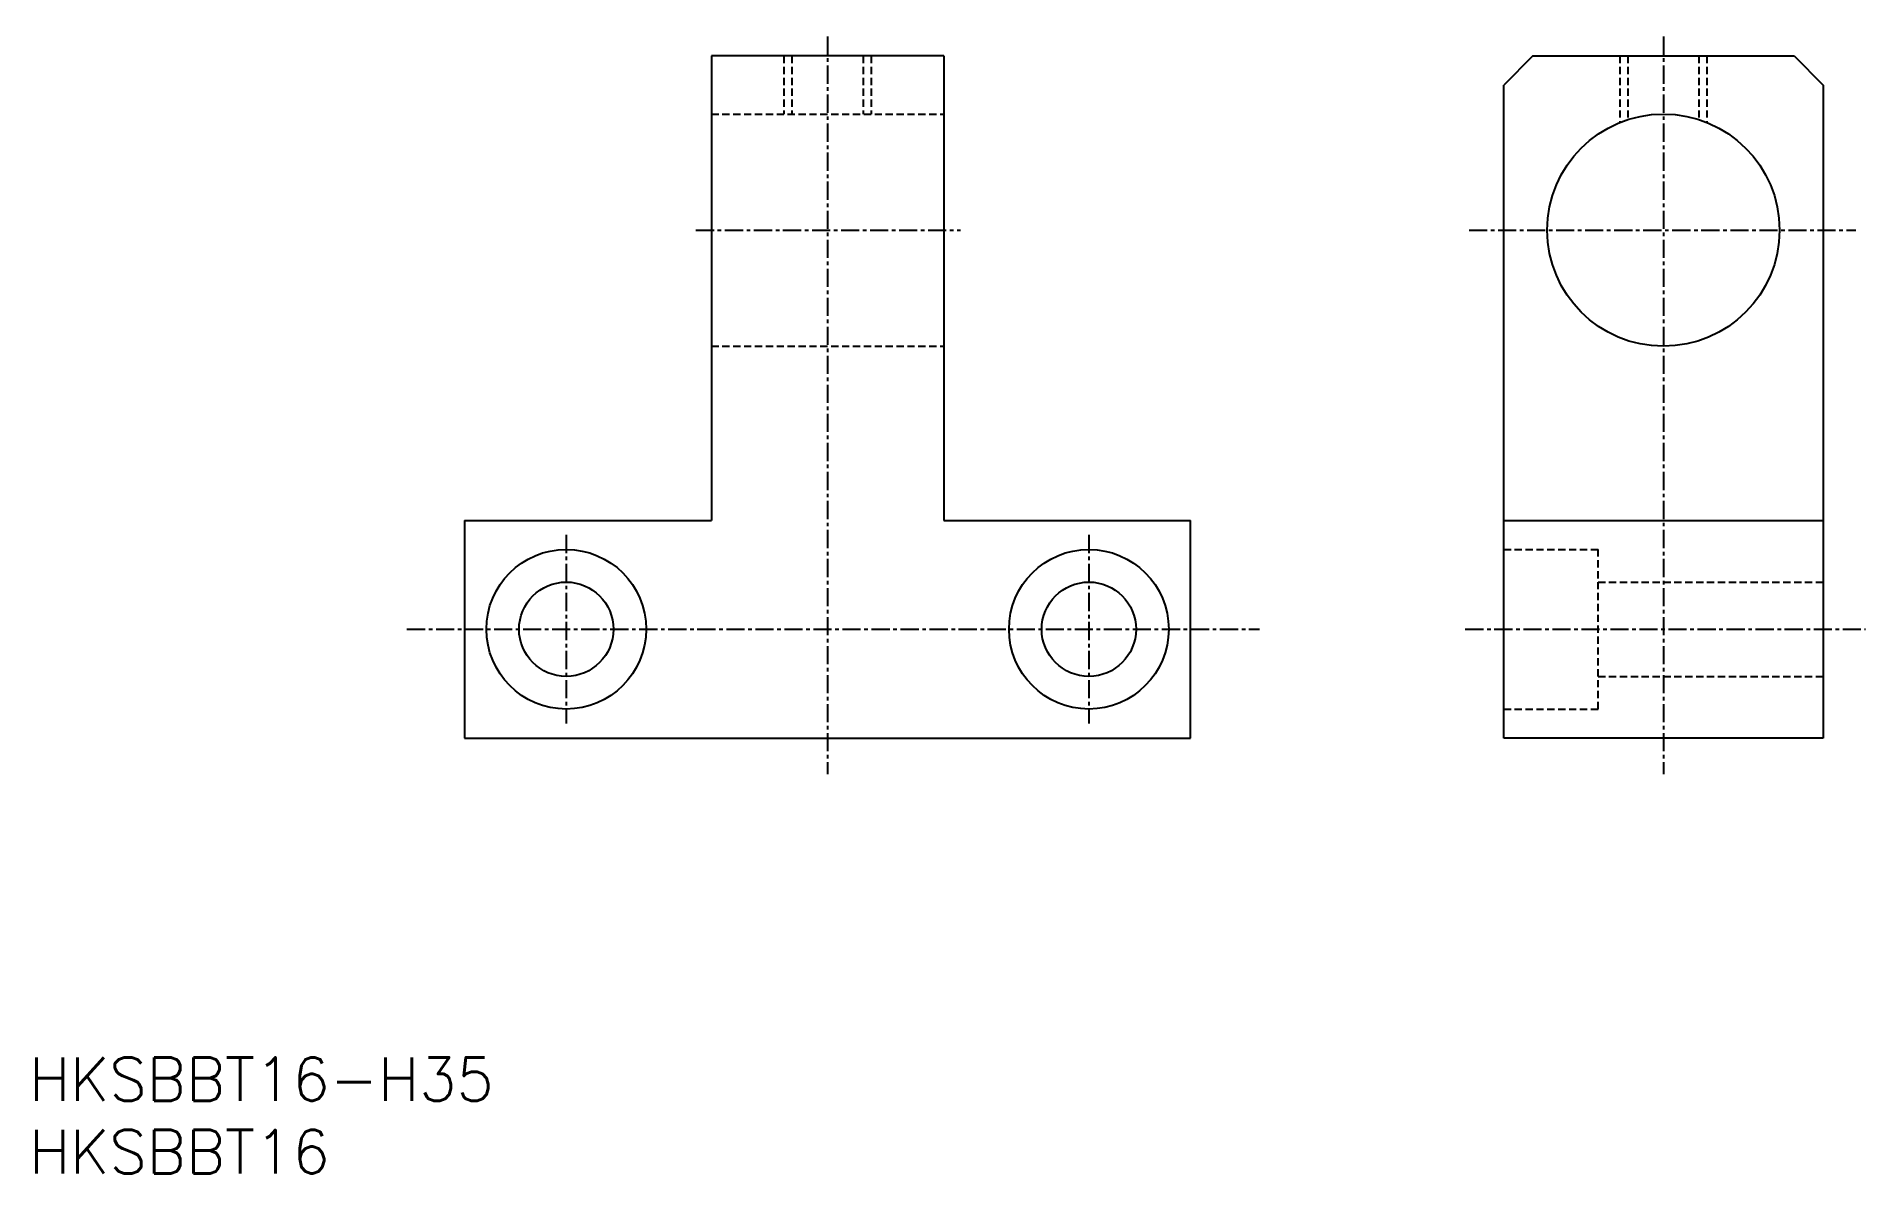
# Model space of a CAD drawing. Extents: x 1 to 126, y 0 to 78.
import ezdxf

# ---------------------------------------------------------------- set-up
doc = ezdxf.new("R2010")
doc.units = 0
doc.linetypes.add('CENTER', pattern=[2, 1.25, -0.25, 0.25, -0.25])
doc.linetypes.add('DASHED', pattern=[0.75, 0.5, -0.25])
doc.layers.get('0').update_dxf_attribs({"linetype": 'CONTINUOUS'})
doc.layers.add('CENTER', color=1, linetype='CENTER')
doc.styles.get("Standard").update_dxf_attribs({"font": 'txt.shx'})

# ---------------------------------------------------------------- blocks, each defined once
blk = doc.blocks.new('*U14')
at = {"color": 7, "linetype": 'CONTINUOUS'}
blk.add_text('HKSBBT16', height=3, dxfattribs=at).set_placement((0, 0))
blk = doc.blocks.new('*U15')
at = {"color": 7, "linetype": 'CONTINUOUS'}
blk.add_text('HKSBBT16-H35', height=3, dxfattribs=at).set_placement((0, 5))

msp = doc.modelspace()

# ---------------------------------------------------------------- linework, layer by layer
at = {"color": 7, "linetype": 'CONTINUOUS'}
for p, q in [((63, 77), (47, 77)), ((47, 77), (47, 45)), ((63, 77), (63, 45)), ((103.58, 77), (101.58, 75)), ((103.58, 77), (121.58, 77)), ((121.58, 77), (123.58, 75)), ((101.58, 30), (101.58, 75)), ((123.58, 75), (123.58, 30)), ((30, 45), (30, 30)), ((30, 45), (47, 45)), ((63, 45), (80, 45)), ((80, 30), (80, 45)), ((101.58, 45), (123.58, 45)), ((30, 30), (80, 30)), ((123.58, 30), (101.58, 30))]:
    msp.add_line(p, q, dxfattribs=at)
at = {"color": 3, "linetype": 'DASHED'}
for p, q in [((52, 77), (52, 73)), ((52.54, 77), (52.54, 73)), ((57.46, 77), (57.46, 73)), ((58, 77), (58, 73)), ((109.58, 77), (109.58, 72.42)), ((110.12, 77), (110.12, 72.61)), ((115.03, 77), (115.03, 72.61)), ((115.58, 77), (115.58, 72.42)), ((47, 73), (63, 73)), ((47, 57), (63, 57)), ((101.58, 43), (108.08, 43)), ((108.08, 32), (108.08, 43)), ((108.08, 40.75), (123.58, 40.75)), ((108.08, 34.25), (123.58, 34.25)), ((101.58, 32), (108.08, 32))]:
    msp.add_line(p, q, dxfattribs=at)
at = {"color": 7, "linetype": 'CONTINUOUS'}
for centre, radius in [((112.58, 65), 8), ((37, 37.5), 5.5), ((73, 37.5), 5.5), ((37, 37.5), 3.25), ((73, 37.5), 3.25)]:
    msp.add_circle(centre, radius, dxfattribs=at)
at = {"layer": 'CENTER', "color": 1, "linetype": 'CENTER'}
for p, q in [((55, 78.34), (55, 27.52)), ((112.58, 78.34), (112.58, 27.52)), ((45.93, 65), (64.16, 65)), ((99.19, 65), (125.84, 65)), ((37, 44), (37, 31)), ((73, 44), (73, 31)), ((26.03, 37.5), (84.76, 37.5)), ((98.93, 37.5), (126.49, 37.5))]:
    msp.add_line(p, q, dxfattribs=at)

# ---------------------------------------------------------------- block references
at = {"color": 7, "linetype": 'CONTINUOUS'}
for name in ['*U15', '*U14']:
    msp.add_blockref(name, (0, 0), dxfattribs=at)

doc.saveas('drawing.dxf')
